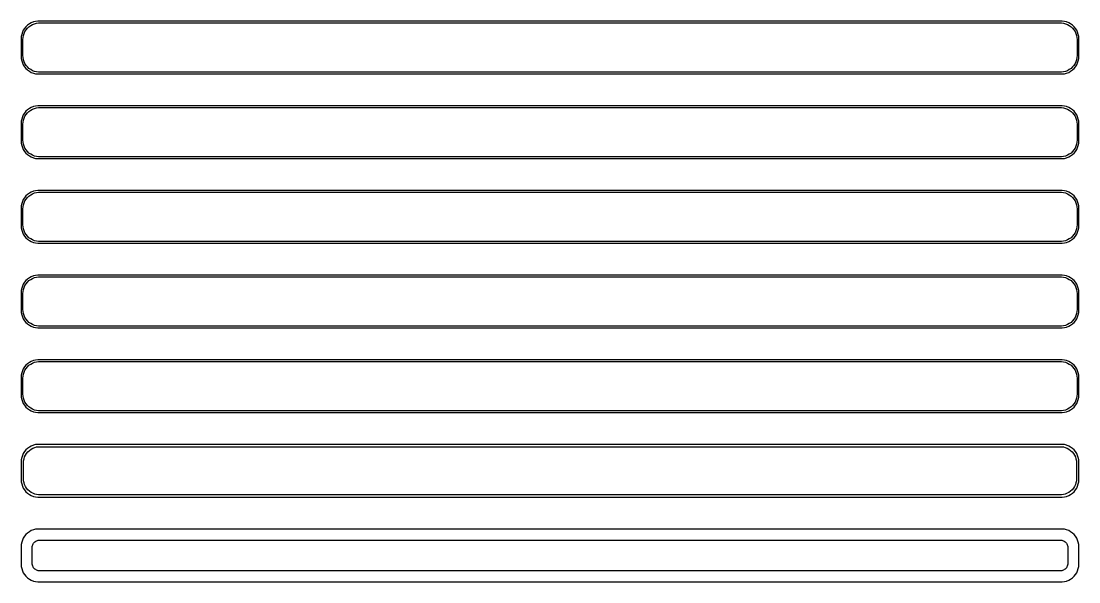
# Model space of a CAD drawing. Header units: metres. Extents: x -150 to 150, y 353 to 703.
# Drawn here: x -150 to 150, y 352.5 to 511.5 of the extents above; entities that cross this region are included whole.
import ezdxf

# ---------------------------------------------------------------- set-up
doc = ezdxf.new("R2010")
doc.units = ezdxf.units.M

msp = doc.modelspace()

# ---------------------------------------------------------------- linework, layer by layer
for p, q in [((-148.187, 510.353), (-148.645, 509.923)), ((-147.679, 510.722), (-148.187, 510.353)), ((-147.778, 509.91), (-147.295, 510.261)), ((-147.129, 511.024), (-147.679, 510.722)), ((-147.295, 510.261), (-146.772, 510.548)), ((-146.545, 511.255), (-147.129, 511.024)), ((-146.772, 510.548), (-146.218, 510.768)), ((-145.937, 511.411), (-146.545, 511.255)), ((-146.218, 510.768), (-145.64, 510.916)), ((-145.314, 511.49), (-145.937, 511.411)), ((-145.64, 510.916), (-145.048, 510.991)), ((145.314, 511.49), (-145.314, 511.49)), ((-145.048, 510.991), (145.048, 510.991)), ((145.048, 510.991), (145.64, 510.916)), ((145.937, 511.411), (145.314, 511.49)), ((145.64, 510.916), (146.218, 510.768)), ((146.545, 511.255), (145.937, 511.411)), ((146.218, 510.768), (146.772, 510.548)), ((147.129, 511.024), (146.545, 511.255)), ((146.772, 510.548), (147.295, 510.261)), ((147.679, 510.722), (147.129, 511.024)), ((147.295, 510.261), (147.778, 509.91)), ((148.187, 510.353), (147.679, 510.722)), ((148.645, 509.923), (148.187, 510.353)), ((-149.961, 507.127), (-150, 506.5)), ((-149.843, 507.743), (-149.961, 507.127)), ((-149.649, 508.341), (-149.843, 507.743)), ((-149.382, 508.909), (-149.649, 508.341)), ((-149.463, 506.845), (-149.351, 507.431)), ((-149.045, 509.439), (-149.382, 508.909)), ((-149.351, 507.431), (-149.166, 507.999)), ((-149.166, 507.999), (-148.912, 508.538)), ((-148.645, 509.923), (-149.045, 509.439)), ((-148.912, 508.538), (-148.593, 509.042)), ((-148.593, 509.042), (-148.213, 509.502)), ((-148.213, 509.502), (-147.778, 509.91)), ((147.778, 509.91), (148.213, 509.502)), ((148.213, 509.502), (148.593, 509.042)), ((148.593, 509.042), (148.912, 508.538)), ((149.045, 509.439), (148.645, 509.923)), ((148.912, 508.538), (149.166, 507.999)), ((149.382, 508.909), (149.045, 509.439)), ((149.166, 507.999), (149.351, 507.431)), ((149.351, 507.431), (149.463, 506.845)), ((149.649, 508.341), (149.382, 508.909)), ((149.843, 507.743), (149.649, 508.341)), ((149.961, 507.127), (149.843, 507.743)), ((150, 506.5), (149.961, 507.127)), ((-150, 506.5), (-150, 501.5)), ((-149.5, 506.25), (-149.463, 506.845)), ((-149.5, 501.75), (-149.5, 506.25)), ((149.463, 506.845), (149.5, 506.25)), ((149.5, 506.25), (149.5, 501.75)), ((150, 501.5), (150, 506.5)), ((-150, 501.5), (-149.961, 500.873)), ((-149.463, 501.155), (-149.5, 501.75)), ((-149.351, 500.569), (-149.463, 501.155)), ((149.463, 501.155), (149.351, 500.569)), ((149.5, 501.75), (149.463, 501.155)), ((149.961, 500.873), (150, 501.5)), ((-149.961, 500.873), (-149.843, 500.257)), ((-149.843, 500.257), (-149.649, 499.659)), ((-149.649, 499.659), (-149.382, 499.091)), ((-149.382, 499.091), (-149.045, 498.561)), ((-149.166, 500.001), (-149.351, 500.569)), ((-148.912, 499.462), (-149.166, 500.001)), ((-149.045, 498.561), (-148.645, 498.077)), ((-148.593, 498.958), (-148.912, 499.462)), ((-148.645, 498.077), (-148.187, 497.647)), ((-148.213, 498.498), (-148.593, 498.958)), ((-147.778, 498.09), (-148.213, 498.498)), ((-147.295, 497.739), (-147.778, 498.09)), ((147.778, 498.09), (147.295, 497.739)), ((148.213, 498.498), (147.778, 498.09)), ((148.187, 497.647), (148.645, 498.077)), ((148.593, 498.958), (148.213, 498.498)), ((148.912, 499.462), (148.593, 498.958)), ((148.645, 498.077), (149.045, 498.561)), ((149.166, 500.001), (148.912, 499.462)), ((149.045, 498.561), (149.382, 499.091)), ((149.351, 500.569), (149.166, 500.001)), ((149.382, 499.091), (149.649, 499.659)), ((149.649, 499.659), (149.843, 500.257)), ((149.843, 500.257), (149.961, 500.873)), ((-148.187, 497.647), (-147.679, 497.278)), ((-147.679, 497.278), (-147.129, 496.976)), ((-146.772, 497.452), (-147.295, 497.739)), ((-147.129, 496.976), (-146.545, 496.745)), ((-146.218, 497.232), (-146.772, 497.452)), ((-146.545, 496.745), (-145.937, 496.589)), ((-145.64, 497.084), (-146.218, 497.232)), ((-145.937, 496.589), (-145.314, 496.51)), ((-145.048, 497.009), (-145.64, 497.084)), ((-145.314, 496.51), (145.314, 496.51)), ((145.048, 497.009), (-145.048, 497.009)), ((145.64, 497.084), (145.048, 497.009)), ((145.314, 496.51), (145.937, 496.589)), ((146.218, 497.232), (145.64, 497.084)), ((145.937, 496.589), (146.545, 496.745)), ((146.772, 497.452), (146.218, 497.232)), ((146.545, 496.745), (147.129, 496.976)), ((147.295, 497.739), (146.772, 497.452)), ((147.129, 496.976), (147.679, 497.278)), ((147.679, 497.278), (148.187, 497.647)), ((-148.187, 486.353), (-148.645, 485.923)), ((-147.679, 486.722), (-148.187, 486.353)), ((-147.778, 485.91), (-147.295, 486.261)), ((-147.129, 487.024), (-147.679, 486.722)), ((-147.295, 486.261), (-146.772, 486.548)), ((-146.545, 487.255), (-147.129, 487.024)), ((-146.772, 486.548), (-146.218, 486.768)), ((-145.937, 487.411), (-146.545, 487.255)), ((-146.218, 486.768), (-145.64, 486.916)), ((-145.314, 487.49), (-145.937, 487.411)), ((-145.64, 486.916), (-145.048, 486.991)), ((145.314, 487.49), (-145.314, 487.49)), ((-145.048, 486.991), (145.048, 486.991)), ((145.048, 486.991), (145.64, 486.916)), ((145.937, 487.411), (145.314, 487.49)), ((145.64, 486.916), (146.218, 486.768)), ((146.545, 487.255), (145.937, 487.411)), ((146.218, 486.768), (146.772, 486.548)), ((147.129, 487.024), (146.545, 487.255)), ((146.772, 486.548), (147.295, 486.261)), ((147.679, 486.722), (147.129, 487.024)), ((147.295, 486.261), (147.778, 485.91)), ((148.187, 486.353), (147.679, 486.722)), ((148.645, 485.923), (148.187, 486.353)), ((-149.961, 483.127), (-150, 482.5)), ((-149.843, 483.743), (-149.961, 483.127)), ((-149.649, 484.341), (-149.843, 483.743)), ((-149.382, 484.909), (-149.649, 484.341)), ((-149.463, 482.845), (-149.351, 483.431)), ((-149.045, 485.439), (-149.382, 484.909)), ((-149.351, 483.431), (-149.166, 483.999)), ((-149.166, 483.999), (-148.912, 484.538)), ((-148.645, 485.923), (-149.045, 485.439)), ((-148.912, 484.538), (-148.593, 485.042)), ((-148.593, 485.042), (-148.213, 485.502)), ((-148.213, 485.502), (-147.778, 485.91)), ((147.778, 485.91), (148.213, 485.502)), ((148.213, 485.502), (148.593, 485.042)), ((148.593, 485.042), (148.912, 484.538)), ((149.045, 485.439), (148.645, 485.923)), ((148.912, 484.538), (149.166, 483.999)), ((149.382, 484.909), (149.045, 485.439)), ((149.166, 483.999), (149.351, 483.431)), ((149.351, 483.431), (149.463, 482.845)), ((149.649, 484.341), (149.382, 484.909)), ((149.843, 483.743), (149.649, 484.341)), ((149.961, 483.127), (149.843, 483.743)), ((150, 482.5), (149.961, 483.127)), ((-150, 482.5), (-150, 477.5)), ((-149.5, 482.25), (-149.463, 482.845)), ((-149.5, 477.75), (-149.5, 482.25)), ((149.463, 482.845), (149.5, 482.25)), ((149.5, 482.25), (149.5, 477.75)), ((150, 477.5), (150, 482.5)), ((-150, 477.5), (-149.961, 476.873)), ((-149.463, 477.155), (-149.5, 477.75)), ((-149.351, 476.569), (-149.463, 477.155)), ((149.463, 477.155), (149.351, 476.569)), ((149.5, 477.75), (149.463, 477.155)), ((149.961, 476.873), (150, 477.5)), ((-149.961, 476.873), (-149.843, 476.257)), ((-149.843, 476.257), (-149.649, 475.659)), ((-149.649, 475.659), (-149.382, 475.091)), ((-149.382, 475.091), (-149.045, 474.561)), ((-149.166, 476.001), (-149.351, 476.569)), ((-148.912, 475.462), (-149.166, 476.001)), ((-149.045, 474.561), (-148.645, 474.077)), ((-148.593, 474.958), (-148.912, 475.462)), ((-148.645, 474.077), (-148.187, 473.647)), ((-148.213, 474.498), (-148.593, 474.958)), ((-147.778, 474.09), (-148.213, 474.498)), ((-147.295, 473.739), (-147.778, 474.09)), ((147.778, 474.09), (147.295, 473.739)), ((148.213, 474.498), (147.778, 474.09)), ((148.187, 473.647), (148.645, 474.077)), ((148.593, 474.958), (148.213, 474.498)), ((148.912, 475.462), (148.593, 474.958)), ((148.645, 474.077), (149.045, 474.561)), ((149.166, 476.001), (148.912, 475.462)), ((149.045, 474.561), (149.382, 475.091)), ((149.351, 476.569), (149.166, 476.001)), ((149.382, 475.091), (149.649, 475.659)), ((149.649, 475.659), (149.843, 476.257)), ((149.843, 476.257), (149.961, 476.873)), ((-148.187, 473.647), (-147.679, 473.278)), ((-147.679, 473.278), (-147.129, 472.976)), ((-146.772, 473.452), (-147.295, 473.739)), ((-147.129, 472.976), (-146.545, 472.745)), ((-146.218, 473.232), (-146.772, 473.452)), ((-146.545, 472.745), (-145.937, 472.589)), ((-145.64, 473.084), (-146.218, 473.232)), ((-145.937, 472.589), (-145.314, 472.51)), ((-145.048, 473.009), (-145.64, 473.084)), ((-145.314, 472.51), (145.314, 472.51)), ((145.048, 473.009), (-145.048, 473.009)), ((145.64, 473.084), (145.048, 473.009)), ((145.314, 472.51), (145.937, 472.589)), ((146.218, 473.232), (145.64, 473.084)), ((145.937, 472.589), (146.545, 472.745)), ((146.772, 473.452), (146.218, 473.232)), ((146.545, 472.745), (147.129, 472.976)), ((147.295, 473.739), (146.772, 473.452)), ((147.129, 472.976), (147.679, 473.278)), ((147.679, 473.278), (148.187, 473.647)), ((-148.187, 462.353), (-148.645, 461.923)), ((-147.679, 462.722), (-148.187, 462.353)), ((-147.778, 461.91), (-147.295, 462.261)), ((-147.129, 463.024), (-147.679, 462.722)), ((-147.295, 462.261), (-146.772, 462.548)), ((-146.545, 463.255), (-147.129, 463.024)), ((-146.772, 462.548), (-146.218, 462.768)), ((-145.937, 463.411), (-146.545, 463.255)), ((-146.218, 462.768), (-145.64, 462.916)), ((-145.314, 463.49), (-145.937, 463.411)), ((-145.64, 462.916), (-145.048, 462.991)), ((145.314, 463.49), (-145.314, 463.49)), ((-145.048, 462.991), (145.048, 462.991)), ((145.048, 462.991), (145.64, 462.916)), ((145.937, 463.411), (145.314, 463.49)), ((145.64, 462.916), (146.218, 462.768)), ((146.545, 463.255), (145.937, 463.411)), ((146.218, 462.768), (146.772, 462.548)), ((147.129, 463.024), (146.545, 463.255)), ((146.772, 462.548), (147.295, 462.261)), ((147.679, 462.722), (147.129, 463.024)), ((147.295, 462.261), (147.778, 461.91)), ((148.187, 462.353), (147.679, 462.722)), ((148.645, 461.923), (148.187, 462.353)), ((-149.961, 459.127), (-150, 458.5)), ((-149.843, 459.743), (-149.961, 459.127)), ((-149.649, 460.341), (-149.843, 459.743)), ((-149.382, 460.909), (-149.649, 460.341)), ((-149.463, 458.845), (-149.351, 459.431)), ((-149.045, 461.439), (-149.382, 460.909)), ((-149.351, 459.431), (-149.166, 459.999)), ((-149.166, 459.999), (-148.912, 460.538)), ((-148.645, 461.923), (-149.045, 461.439)), ((-148.912, 460.538), (-148.593, 461.042)), ((-148.593, 461.042), (-148.213, 461.502)), ((-148.213, 461.502), (-147.778, 461.91)), ((147.778, 461.91), (148.213, 461.502)), ((148.213, 461.502), (148.593, 461.042)), ((148.593, 461.042), (148.912, 460.538)), ((149.045, 461.439), (148.645, 461.923)), ((148.912, 460.538), (149.166, 459.999)), ((149.382, 460.909), (149.045, 461.439)), ((149.166, 459.999), (149.351, 459.431)), ((149.351, 459.431), (149.463, 458.845)), ((149.649, 460.341), (149.382, 460.909)), ((149.843, 459.743), (149.649, 460.341)), ((149.961, 459.127), (149.843, 459.743)), ((150, 458.5), (149.961, 459.127)), ((-150, 458.5), (-150, 453.5)), ((-149.5, 458.25), (-149.463, 458.845)), ((-149.5, 453.75), (-149.5, 458.25)), ((149.463, 458.845), (149.5, 458.25)), ((149.5, 458.25), (149.5, 453.75)), ((150, 453.5), (150, 458.5)), ((-150, 453.5), (-149.961, 452.873)), ((-149.463, 453.155), (-149.5, 453.75)), ((-149.351, 452.569), (-149.463, 453.155)), ((149.463, 453.155), (149.351, 452.569)), ((149.5, 453.75), (149.463, 453.155)), ((149.961, 452.873), (150, 453.5)), ((-149.961, 452.873), (-149.843, 452.257)), ((-149.843, 452.257), (-149.649, 451.659)), ((-149.649, 451.659), (-149.382, 451.091)), ((-149.382, 451.091), (-149.045, 450.561)), ((-149.166, 452.001), (-149.351, 452.569)), ((-148.912, 451.462), (-149.166, 452.001)), ((-149.045, 450.561), (-148.645, 450.077)), ((-148.593, 450.958), (-148.912, 451.462)), ((-148.645, 450.077), (-148.187, 449.647)), ((-148.213, 450.498), (-148.593, 450.958)), ((-147.778, 450.09), (-148.213, 450.498)), ((-147.295, 449.739), (-147.778, 450.09)), ((147.778, 450.09), (147.295, 449.739)), ((148.213, 450.498), (147.778, 450.09)), ((148.187, 449.647), (148.645, 450.077)), ((148.593, 450.958), (148.213, 450.498)), ((148.912, 451.462), (148.593, 450.958)), ((148.645, 450.077), (149.045, 450.561)), ((149.166, 452.001), (148.912, 451.462)), ((149.045, 450.561), (149.382, 451.091)), ((149.351, 452.569), (149.166, 452.001)), ((149.382, 451.091), (149.649, 451.659)), ((149.649, 451.659), (149.843, 452.257)), ((149.843, 452.257), (149.961, 452.873)), ((-148.187, 449.647), (-147.679, 449.278)), ((-147.679, 449.278), (-147.129, 448.976)), ((-146.772, 449.452), (-147.295, 449.739)), ((-147.129, 448.976), (-146.545, 448.745)), ((-146.218, 449.232), (-146.772, 449.452)), ((-146.545, 448.745), (-145.937, 448.589)), ((-145.64, 449.084), (-146.218, 449.232)), ((-145.937, 448.589), (-145.314, 448.51)), ((-145.048, 449.009), (-145.64, 449.084)), ((-145.314, 448.51), (145.314, 448.51)), ((145.048, 449.009), (-145.048, 449.009)), ((145.64, 449.084), (145.048, 449.009)), ((145.314, 448.51), (145.937, 448.589)), ((146.218, 449.232), (145.64, 449.084)), ((145.937, 448.589), (146.545, 448.745)), ((146.772, 449.452), (146.218, 449.232)), ((146.545, 448.745), (147.129, 448.976)), ((147.295, 449.739), (146.772, 449.452)), ((147.129, 448.976), (147.679, 449.278)), ((147.679, 449.278), (148.187, 449.647)), ((-148.187, 438.353), (-148.645, 437.923)), ((-147.679, 438.722), (-148.187, 438.353)), ((-147.778, 437.91), (-147.295, 438.261)), ((-147.129, 439.024), (-147.679, 438.722)), ((-147.295, 438.261), (-146.772, 438.548)), ((-146.545, 439.255), (-147.129, 439.024)), ((-146.772, 438.548), (-146.218, 438.768)), ((-145.937, 439.411), (-146.545, 439.255)), ((-146.218, 438.768), (-145.64, 438.916)), ((-145.314, 439.49), (-145.937, 439.411)), ((-145.64, 438.916), (-145.048, 438.991)), ((145.314, 439.49), (-145.314, 439.49)), ((-145.048, 438.991), (145.048, 438.991)), ((145.048, 438.991), (145.64, 438.916)), ((145.937, 439.411), (145.314, 439.49)), ((145.64, 438.916), (146.218, 438.768)), ((146.545, 439.255), (145.937, 439.411)), ((146.218, 438.768), (146.772, 438.548)), ((147.129, 439.024), (146.545, 439.255)), ((146.772, 438.548), (147.295, 438.261)), ((147.679, 438.722), (147.129, 439.024)), ((147.295, 438.261), (147.778, 437.91)), ((148.187, 438.353), (147.679, 438.722)), ((148.645, 437.923), (148.187, 438.353)), ((-149.961, 435.127), (-150, 434.5)), ((-149.843, 435.743), (-149.961, 435.127)), ((-149.649, 436.341), (-149.843, 435.743)), ((-149.382, 436.909), (-149.649, 436.341)), ((-149.463, 434.845), (-149.351, 435.431)), ((-149.045, 437.439), (-149.382, 436.909)), ((-149.351, 435.431), (-149.166, 435.999)), ((-149.166, 435.999), (-148.912, 436.538)), ((-148.645, 437.923), (-149.045, 437.439)), ((-148.912, 436.538), (-148.593, 437.042)), ((-148.593, 437.042), (-148.213, 437.502)), ((-148.213, 437.502), (-147.778, 437.91)), ((147.778, 437.91), (148.213, 437.502)), ((148.213, 437.502), (148.593, 437.042)), ((148.593, 437.042), (148.912, 436.538)), ((149.045, 437.439), (148.645, 437.923)), ((148.912, 436.538), (149.166, 435.999)), ((149.382, 436.909), (149.045, 437.439)), ((149.166, 435.999), (149.351, 435.431)), ((149.351, 435.431), (149.463, 434.845)), ((149.649, 436.341), (149.382, 436.909)), ((149.843, 435.743), (149.649, 436.341)), ((149.961, 435.127), (149.843, 435.743)), ((150, 434.5), (149.961, 435.127)), ((-150, 434.5), (-150, 429.5)), ((-149.5, 434.25), (-149.463, 434.845)), ((-149.5, 429.75), (-149.5, 434.25)), ((149.463, 434.845), (149.5, 434.25)), ((149.5, 434.25), (149.5, 429.75)), ((150, 429.5), (150, 434.5)), ((-150, 429.5), (-149.961, 428.873)), ((-149.463, 429.155), (-149.5, 429.75)), ((-149.351, 428.569), (-149.463, 429.155)), ((149.463, 429.155), (149.351, 428.569)), ((149.5, 429.75), (149.463, 429.155)), ((149.961, 428.873), (150, 429.5)), ((-149.961, 428.873), (-149.843, 428.257)), ((-149.843, 428.257), (-149.649, 427.659)), ((-149.649, 427.659), (-149.382, 427.091)), ((-149.382, 427.091), (-149.045, 426.561)), ((-149.166, 428.001), (-149.351, 428.569)), ((-148.912, 427.462), (-149.166, 428.001)), ((-149.045, 426.561), (-148.645, 426.077)), ((-148.593, 426.958), (-148.912, 427.462)), ((-148.645, 426.077), (-148.187, 425.647)), ((-148.213, 426.498), (-148.593, 426.958)), ((-147.778, 426.09), (-148.213, 426.498)), ((-147.295, 425.739), (-147.778, 426.09)), ((147.778, 426.09), (147.295, 425.739)), ((148.213, 426.498), (147.778, 426.09)), ((148.187, 425.647), (148.645, 426.077)), ((148.593, 426.958), (148.213, 426.498)), ((148.912, 427.462), (148.593, 426.958)), ((148.645, 426.077), (149.045, 426.561)), ((149.166, 428.001), (148.912, 427.462)), ((149.045, 426.561), (149.382, 427.091)), ((149.351, 428.569), (149.166, 428.001)), ((149.382, 427.091), (149.649, 427.659)), ((149.649, 427.659), (149.843, 428.257)), ((149.843, 428.257), (149.961, 428.873)), ((-148.187, 425.647), (-147.679, 425.278)), ((-147.679, 425.278), (-147.129, 424.976)), ((-146.772, 425.452), (-147.295, 425.739)), ((-147.129, 424.976), (-146.545, 424.745)), ((-146.218, 425.232), (-146.772, 425.452)), ((-146.545, 424.745), (-145.937, 424.589)), ((-145.64, 425.084), (-146.218, 425.232)), ((-145.937, 424.589), (-145.314, 424.51)), ((-145.048, 425.009), (-145.64, 425.084)), ((-145.314, 424.51), (145.314, 424.51)), ((145.048, 425.009), (-145.048, 425.009)), ((145.64, 425.084), (145.048, 425.009)), ((145.314, 424.51), (145.937, 424.589)), ((146.218, 425.232), (145.64, 425.084)), ((145.937, 424.589), (146.545, 424.745)), ((146.772, 425.452), (146.218, 425.232)), ((146.545, 424.745), (147.129, 424.976)), ((147.295, 425.739), (146.772, 425.452)), ((147.129, 424.976), (147.679, 425.278)), ((147.679, 425.278), (148.187, 425.647)), ((-148.187, 414.353), (-148.645, 413.923)), ((-147.679, 414.722), (-148.187, 414.353)), ((-147.778, 413.91), (-147.295, 414.261)), ((-147.129, 415.024), (-147.679, 414.722)), ((-147.295, 414.261), (-146.772, 414.548)), ((-146.545, 415.255), (-147.129, 415.024)), ((-146.772, 414.548), (-146.218, 414.768)), ((-145.937, 415.411), (-146.545, 415.255)), ((-146.218, 414.768), (-145.64, 414.916)), ((-145.314, 415.49), (-145.937, 415.411)), ((-145.64, 414.916), (-145.048, 414.991)), ((145.314, 415.49), (-145.314, 415.49)), ((-145.048, 414.991), (145.048, 414.991)), ((145.048, 414.991), (145.64, 414.916)), ((145.937, 415.411), (145.314, 415.49)), ((145.64, 414.916), (146.218, 414.768)), ((146.545, 415.255), (145.937, 415.411)), ((146.218, 414.768), (146.772, 414.548)), ((147.129, 415.024), (146.545, 415.255)), ((146.772, 414.548), (147.295, 414.261)), ((147.679, 414.722), (147.129, 415.024)), ((147.295, 414.261), (147.778, 413.91)), ((148.187, 414.353), (147.679, 414.722)), ((148.645, 413.923), (148.187, 414.353)), ((-149.961, 411.127), (-150, 410.5)), ((-149.843, 411.743), (-149.961, 411.127)), ((-149.649, 412.341), (-149.843, 411.743)), ((-149.382, 412.909), (-149.649, 412.341)), ((-149.463, 410.845), (-149.351, 411.431)), ((-149.045, 413.439), (-149.382, 412.909)), ((-149.351, 411.431), (-149.166, 411.999)), ((-149.166, 411.999), (-148.912, 412.538)), ((-148.645, 413.923), (-149.045, 413.439)), ((-148.912, 412.538), (-148.593, 413.042)), ((-148.593, 413.042), (-148.213, 413.502)), ((-148.213, 413.502), (-147.778, 413.91)), ((147.778, 413.91), (148.213, 413.502)), ((148.213, 413.502), (148.593, 413.042)), ((148.593, 413.042), (148.912, 412.538)), ((149.045, 413.439), (148.645, 413.923)), ((148.912, 412.538), (149.166, 411.999)), ((149.382, 412.909), (149.045, 413.439)), ((149.166, 411.999), (149.351, 411.431)), ((149.351, 411.431), (149.463, 410.845)), ((149.649, 412.341), (149.382, 412.909)), ((149.843, 411.743), (149.649, 412.341)), ((149.961, 411.127), (149.843, 411.743)), ((150, 410.5), (149.961, 411.127)), ((-150, 410.5), (-150, 405.5)), ((-149.5, 410.25), (-149.463, 410.845)), ((-149.5, 405.75), (-149.5, 410.25)), ((149.463, 410.845), (149.5, 410.25)), ((149.5, 410.25), (149.5, 405.75)), ((150, 405.5), (150, 410.5)), ((-150, 405.5), (-149.961, 404.873)), ((-149.463, 405.155), (-149.5, 405.75)), ((-149.351, 404.569), (-149.463, 405.155)), ((149.463, 405.155), (149.351, 404.569)), ((149.5, 405.75), (149.463, 405.155)), ((149.961, 404.873), (150, 405.5)), ((-149.961, 404.873), (-149.843, 404.257)), ((-149.843, 404.257), (-149.649, 403.659)), ((-149.649, 403.659), (-149.382, 403.091)), ((-149.382, 403.091), (-149.045, 402.561)), ((-149.166, 404.001), (-149.351, 404.569)), ((-148.912, 403.462), (-149.166, 404.001)), ((-149.045, 402.561), (-148.645, 402.077)), ((-148.593, 402.958), (-148.912, 403.462)), ((-148.645, 402.077), (-148.187, 401.647)), ((-148.213, 402.498), (-148.593, 402.958)), ((-147.778, 402.09), (-148.213, 402.498)), ((-147.295, 401.739), (-147.778, 402.09)), ((147.778, 402.09), (147.295, 401.739)), ((148.213, 402.498), (147.778, 402.09)), ((148.187, 401.647), (148.645, 402.077)), ((148.593, 402.958), (148.213, 402.498)), ((148.912, 403.462), (148.593, 402.958)), ((148.645, 402.077), (149.045, 402.561)), ((149.166, 404.001), (148.912, 403.462)), ((149.045, 402.561), (149.382, 403.091)), ((149.351, 404.569), (149.166, 404.001)), ((149.382, 403.091), (149.649, 403.659)), ((149.649, 403.659), (149.843, 404.257)), ((149.843, 404.257), (149.961, 404.873)), ((-148.187, 401.647), (-147.679, 401.278)), ((-147.679, 401.278), (-147.129, 400.976)), ((-146.772, 401.452), (-147.295, 401.739)), ((-147.129, 400.976), (-146.545, 400.745)), ((-146.218, 401.232), (-146.772, 401.452)), ((-146.545, 400.745), (-145.937, 400.589)), ((-145.64, 401.084), (-146.218, 401.232)), ((-145.937, 400.589), (-145.314, 400.51)), ((-145.048, 401.009), (-145.64, 401.084)), ((-145.314, 400.51), (145.314, 400.51)), ((145.048, 401.009), (-145.048, 401.009)), ((145.64, 401.084), (145.048, 401.009)), ((145.314, 400.51), (145.937, 400.589)), ((146.218, 401.232), (145.64, 401.084)), ((145.937, 400.589), (146.545, 400.745)), ((146.772, 401.452), (146.218, 401.232)), ((146.545, 400.745), (147.129, 400.976)), ((147.295, 401.739), (146.772, 401.452)), ((147.129, 400.976), (147.679, 401.278)), ((147.679, 401.278), (148.187, 401.647)), ((-148.187, 390.353), (-148.645, 389.923)), ((-147.679, 390.722), (-148.187, 390.353)), ((-147.129, 391.024), (-147.679, 390.722)), ((-147.668, 389.778), (-147.203, 390.116)), ((-147.203, 390.116), (-146.699, 390.393)), ((-146.545, 391.255), (-147.129, 391.024)), ((-146.699, 390.393), (-146.165, 390.604)), ((-145.937, 391.411), (-146.545, 391.255)), ((-146.165, 390.604), (-145.608, 390.747)), ((-145.314, 391.49), (-145.937, 391.411)), ((-145.608, 390.747), (-145.037, 390.819)), ((145.314, 391.49), (-145.314, 391.49)), ((-145.037, 390.819), (145.037, 390.819)), ((145.037, 390.819), (145.608, 390.747)), ((145.937, 391.411), (145.314, 391.49)), ((145.608, 390.747), (146.165, 390.604)), ((146.545, 391.255), (145.937, 391.411)), ((146.165, 390.604), (146.699, 390.393)), ((147.129, 391.024), (146.545, 391.255)), ((146.699, 390.393), (147.203, 390.116)), ((147.679, 390.722), (147.129, 391.024)), ((147.203, 390.116), (147.668, 389.778)), ((148.187, 390.353), (147.679, 390.722)), ((148.645, 389.923), (148.187, 390.353)), ((-149.961, 387.127), (-150, 386.5)), ((-149.843, 387.743), (-149.961, 387.127)), ((-149.649, 388.341), (-149.843, 387.743)), ((-149.382, 388.909), (-149.649, 388.341)), ((-149.045, 389.439), (-149.382, 388.909)), ((-149.292, 386.824), (-149.185, 387.389)), ((-149.185, 387.389), (-149.007, 387.935)), ((-148.645, 389.923), (-149.045, 389.439)), ((-149.007, 387.935), (-148.762, 388.456)), ((-148.762, 388.456), (-148.454, 388.941)), ((-148.454, 388.941), (-148.088, 389.384)), ((-148.088, 389.384), (-147.668, 389.778)), ((147.668, 389.778), (148.088, 389.384)), ((148.088, 389.384), (148.454, 388.941)), ((148.454, 388.941), (148.762, 388.456)), ((149.045, 389.439), (148.645, 389.923)), ((148.762, 388.456), (149.007, 387.935)), ((149.007, 387.935), (149.185, 387.389)), ((149.382, 388.909), (149.045, 389.439)), ((149.185, 387.389), (149.292, 386.824)), ((149.649, 388.341), (149.382, 388.909)), ((149.843, 387.743), (149.649, 388.341)), ((149.961, 387.127), (149.843, 387.743)), ((150, 386.5), (149.961, 387.127)), ((-150, 386.5), (-150, 381.5)), ((-149.328, 386.25), (-149.292, 386.824)), ((-149.328, 381.75), (-149.328, 386.25)), ((149.292, 386.824), (149.328, 386.25)), ((149.328, 386.25), (149.328, 381.75)), ((150, 381.5), (150, 386.5)), ((-150, 381.5), (-149.961, 380.873)), ((-149.292, 381.176), (-149.328, 381.75)), ((-149.185, 380.611), (-149.292, 381.176)), ((149.292, 381.176), (149.185, 380.611)), ((149.328, 381.75), (149.292, 381.176)), ((149.961, 380.873), (150, 381.5)), ((-149.961, 380.873), (-149.843, 380.257)), ((-149.843, 380.257), (-149.649, 379.659)), ((-149.649, 379.659), (-149.382, 379.091)), ((-149.382, 379.091), (-149.045, 378.561)), ((-149.007, 380.065), (-149.185, 380.611)), ((-149.045, 378.561), (-148.645, 378.077)), ((-148.762, 379.544), (-149.007, 380.065)), ((-148.454, 379.059), (-148.762, 379.544)), ((-148.645, 378.077), (-148.187, 377.647)), ((-148.088, 378.616), (-148.454, 379.059)), ((-147.668, 378.222), (-148.088, 378.616)), ((-147.203, 377.884), (-147.668, 378.222)), ((147.668, 378.222), (147.203, 377.884)), ((148.088, 378.616), (147.668, 378.222)), ((148.454, 379.059), (148.088, 378.616)), ((148.187, 377.647), (148.645, 378.077)), ((148.762, 379.544), (148.454, 379.059)), ((148.645, 378.077), (149.045, 378.561)), ((149.007, 380.065), (148.762, 379.544)), ((149.185, 380.611), (149.007, 380.065)), ((149.045, 378.561), (149.382, 379.091)), ((149.382, 379.091), (149.649, 379.659)), ((149.649, 379.659), (149.843, 380.257)), ((149.843, 380.257), (149.961, 380.873)), ((-148.187, 377.647), (-147.679, 377.278)), ((-147.679, 377.278), (-147.129, 376.976)), ((-146.699, 377.607), (-147.203, 377.884)), ((-147.129, 376.976), (-146.545, 376.745)), ((-146.165, 377.396), (-146.699, 377.607)), ((-146.545, 376.745), (-145.937, 376.589)), ((-145.608, 377.253), (-146.165, 377.396)), ((-145.937, 376.589), (-145.314, 376.51)), ((-145.037, 377.181), (-145.608, 377.253)), ((-145.314, 376.51), (145.314, 376.51)), ((145.037, 377.181), (-145.037, 377.181)), ((145.608, 377.253), (145.037, 377.181)), ((145.314, 376.51), (145.937, 376.589)), ((146.165, 377.396), (145.608, 377.253)), ((145.937, 376.589), (146.545, 376.745)), ((146.699, 377.607), (146.165, 377.396)), ((146.545, 376.745), (147.129, 376.976)), ((147.203, 377.884), (146.699, 377.607)), ((147.129, 376.976), (147.679, 377.278)), ((147.679, 377.278), (148.187, 377.647)), ((-148.187, 366.353), (-148.645, 365.923)), ((-147.679, 366.722), (-148.187, 366.353)), ((-147.129, 367.024), (-147.679, 366.722)), ((-146.545, 367.255), (-147.129, 367.024)), ((-145.937, 367.411), (-146.545, 367.255)), ((-145.314, 367.49), (-145.937, 367.411)), ((145.314, 367.49), (-145.314, 367.49)), ((145.937, 367.411), (145.314, 367.49)), ((146.545, 367.255), (145.937, 367.411)), ((147.129, 367.024), (146.545, 367.255)), ((147.679, 366.722), (147.129, 367.024)), ((148.187, 366.353), (147.679, 366.722)), ((148.645, 365.923), (148.187, 366.353)), ((-149.961, 363.127), (-150, 362.5)), ((-149.843, 363.743), (-149.961, 363.127)), ((-149.649, 364.341), (-149.843, 363.743)), ((-149.382, 364.909), (-149.649, 364.341)), ((-149.045, 365.439), (-149.382, 364.909)), ((-148.645, 365.923), (-149.045, 365.439)), ((-146.793, 362.775), (-146.711, 363.027)), ((-146.711, 363.027), (-146.599, 363.266)), ((-146.599, 363.266), (-146.457, 363.49)), ((-146.457, 363.49), (-146.288, 363.694)), ((-146.288, 363.694), (-146.095, 363.875)), ((-146.095, 363.875), (-145.88, 364.031)), ((-145.88, 364.031), (-145.648, 364.159)), ((-145.648, 364.159), (-145.402, 364.256)), ((-145.402, 364.256), (-145.145, 364.322)), ((-145.145, 364.322), (-144.882, 364.355)), ((-144.882, 364.355), (144.882, 364.355)), ((144.882, 364.355), (145.145, 364.322)), ((145.145, 364.322), (145.402, 364.256)), ((145.402, 364.256), (145.648, 364.159)), ((145.648, 364.159), (145.88, 364.031)), ((145.88, 364.031), (146.095, 363.875)), ((146.095, 363.875), (146.288, 363.694)), ((146.288, 363.694), (146.457, 363.49)), ((146.457, 363.49), (146.599, 363.266)), ((146.599, 363.266), (146.711, 363.027)), ((146.711, 363.027), (146.793, 362.775)), ((149.045, 365.439), (148.645, 365.923)), ((149.382, 364.909), (149.045, 365.439)), ((149.649, 364.341), (149.382, 364.909)), ((149.843, 363.743), (149.649, 364.341)), ((149.961, 363.127), (149.843, 363.743)), ((150, 362.5), (149.961, 363.127)), ((-150, 362.5), (-150, 357.5)), ((-146.86, 362.25), (-146.843, 362.514)), ((-146.86, 357.75), (-146.86, 362.25)), ((-146.843, 362.514), (-146.793, 362.775)), ((146.793, 362.775), (146.843, 362.514)), ((146.843, 362.514), (146.86, 362.25)), ((146.86, 362.25), (146.86, 357.75)), ((150, 357.5), (150, 362.5)), ((-150, 357.5), (-149.961, 356.873)), ((-146.843, 357.486), (-146.86, 357.75)), ((-146.793, 357.225), (-146.843, 357.486)), ((-146.711, 356.973), (-146.793, 357.225)), ((146.793, 357.225), (146.711, 356.973)), ((146.843, 357.486), (146.793, 357.225)), ((146.86, 357.75), (146.843, 357.486)), ((149.961, 356.873), (150, 357.5)), ((-149.961, 356.873), (-149.843, 356.257)), ((-149.843, 356.257), (-149.649, 355.659)), ((-149.649, 355.659), (-149.382, 355.091)), ((-149.382, 355.091), (-149.045, 354.561)), ((-149.045, 354.561), (-148.645, 354.077)), ((-148.645, 354.077), (-148.187, 353.647)), ((-146.599, 356.734), (-146.711, 356.973)), ((-146.457, 356.51), (-146.599, 356.734)), ((-146.288, 356.306), (-146.457, 356.51)), ((-146.095, 356.125), (-146.288, 356.306)), ((-145.88, 355.969), (-146.095, 356.125)), ((-145.648, 355.841), (-145.88, 355.969)), ((-145.402, 355.744), (-145.648, 355.841)), ((-145.145, 355.678), (-145.402, 355.744)), ((-144.882, 355.645), (-145.145, 355.678)), ((144.882, 355.645), (-144.882, 355.645)), ((145.145, 355.678), (144.882, 355.645)), ((145.402, 355.744), (145.145, 355.678)), ((145.648, 355.841), (145.402, 355.744)), ((145.88, 355.969), (145.648, 355.841)), ((146.095, 356.125), (145.88, 355.969)), ((146.288, 356.306), (146.095, 356.125)), ((146.457, 356.51), (146.288, 356.306)), ((146.599, 356.734), (146.457, 356.51)), ((146.711, 356.973), (146.599, 356.734)), ((148.187, 353.647), (148.645, 354.077)), ((148.645, 354.077), (149.045, 354.561)), ((149.045, 354.561), (149.382, 355.091)), ((149.382, 355.091), (149.649, 355.659)), ((149.649, 355.659), (149.843, 356.257)), ((149.843, 356.257), (149.961, 356.873)), ((-148.187, 353.647), (-147.679, 353.278)), ((-147.679, 353.278), (-147.129, 352.976)), ((-147.129, 352.976), (-146.545, 352.745)), ((-146.545, 352.745), (-145.937, 352.589)), ((-145.937, 352.589), (-145.314, 352.51)), ((-145.314, 352.51), (145.314, 352.51)), ((145.314, 352.51), (145.937, 352.589)), ((145.937, 352.589), (146.545, 352.745)), ((146.545, 352.745), (147.129, 352.976)), ((147.129, 352.976), (147.679, 353.278)), ((147.679, 353.278), (148.187, 353.647))]:
    msp.add_line(p, q)

doc.saveas('drawing.dxf')
